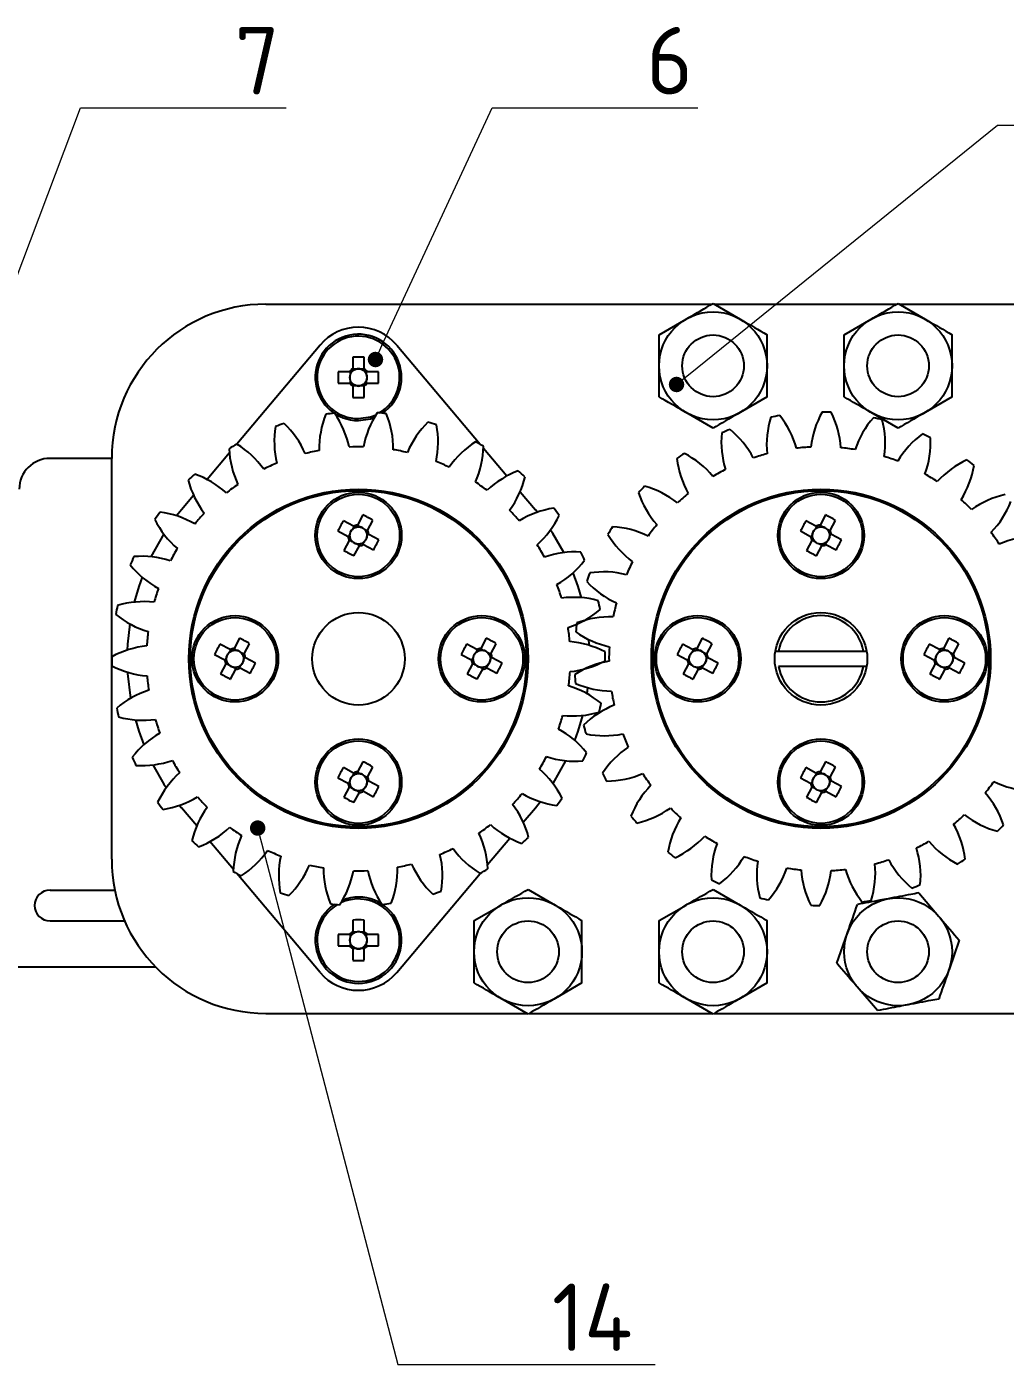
# Model space of a CAD drawing. Header units: millimetres. Extents: x 16604 to 36223, y 4309 to 8014.
# Drawn here: x 19355.9 to 19419.3, y 5259.5 to 5346.8 of the extents above; entities that cross this region are included whole.
import ezdxf
from ezdxf import colors
from ezdxf.entities.mleader import LeaderData, LeaderLine
from ezdxf.math import Vec2, Vec3

# ---------------------------------------------------------------- set-up
doc = ezdxf.new("R2010")
doc.units = ezdxf.units.MM
doc.layers.get('0').update_dxf_attribs({"lineweight": 35})
doc.layers.add('Nét mảnh', color=130, linetype='Continuous', lineweight=13)
doc.layers.add('Nét đậm', color=7, linetype='Continuous', lineweight=35)
doc.styles.get("Standard").update_dxf_attribs({"font": '', "height": 4.375})
doc.styles.get('Standard').set_extended_font_data('TCVN 7284')

# ---------------------------------------------------------------- blocks, each defined once
blk = doc.blocks.new('_Dot')
at = {"color": 0, "linetype": 'ByBlock', "lineweight": -2}
blk.add_line((-0.5, 0), (-1, 0), dxfattribs=at)
at = {"color": 0, "linetype": 'ByBlock', "const_width": 0.5}
blk.add_lwpolyline([(-0.25, 0, 1), (0.25, 0, 1)], format="xyb", close=True, dxfattribs=at)
blk = doc.blocks.new('*U101')
at = {"color": 7, "linetype": 'Continuous', "lineweight": 25}
for p, q in [((-0.324, 0.592), (-0.978, 0.942)), ((0.289, 1.327), (-0.06, 0.672)), ((0.592, 0.324), (0.942, 0.978)), ((-1.327, 0.289), (-0.672, -0.06)), ((-0.548, 0.093), (-0.64, -0.078)), ((-0.291, 0.575), (-0.383, 0.404)), ((0.093, 0.548), (-0.078, 0.64)), ((0.575, 0.291), (0.404, 0.383)), ((0.548, -0.093), (0.64, 0.078)), ((1.327, -0.289), (0.672, 0.06)), ((-0.592, -0.324), (-0.942, -0.978)), ((-0.575, -0.291), (-0.404, -0.383)), ((-0.289, -1.327), (0.06, -0.672)), ((-0.093, -0.548), (0.078, -0.64)), ((0.291, -0.575), (0.383, -0.404)), ((0.324, -0.592), (0.978, -0.942))]:
    blk.add_line(p, q, dxfattribs=at)
for radius in [2.8, 2.674, 0.556]:
    blk.add_circle((0, 0), radius, dxfattribs=at)
for centre, radius, start, end in [((8.523, -4.551), 10.975, 149.96797, 153.83204), ((-4.551, -8.523), 10.975, 59.96797, 63.83204), ((0, 0), 0.675, 95.13063, 118.66938), ((0, 0), 0.675, 5.13063, 28.66938), ((0, 0), 0.675, 185.13063, 208.66938), ((0, 0), 0.675, 275.13063, 298.66938), ((-8.523, 4.551), 10.975, 329.96797, 333.83204), ((4.551, 8.523), 10.975, 239.96797, 243.83204)]:
    blk.add_arc(centre, radius, start, end, dxfattribs=at)
for centre, major_axis, start_param, end_param in [((-0.061, 0.032), (0.434, -0.232), 2.77218, 3.511006), ((0.032, 0.061), (-0.232, -0.434), 2.77218, 3.511006), ((-0.032, -0.061), (-0.232, -0.434), 5.913772, 6.652598), ((0.061, -0.032), (0.434, -0.232), 5.913772, 6.652598)]:
    blk.add_ellipse(centre, major_axis=major_axis, ratio=0.990116, start_param=start_param, end_param=end_param, dxfattribs=at)
for points, knots in [([(-0.192, 0.522), (-0.199, 0.526), (-0.24, 0.548), (-0.284, 0.571), (-0.319, 0.59), (-0.324, 0.592)], [0, 0, 0, 0, 0.1606178, 0.8832571, 1, 1, 1, 1]), ([(-0.06, 0.672), (-0.063, 0.668), (-0.082, 0.632), (-0.105, 0.589), (-0.127, 0.548), (-0.131, 0.54)], [0, 0, 0, 0, 0.116743, 0.839382, 1, 1, 1, 1]), ([(0.522, 0.192), (0.526, 0.199), (0.548, 0.24), (0.571, 0.284), (0.59, 0.319), (0.592, 0.324)], [0, 0, 0, 0, 0.160618, 0.883257, 1, 1, 1, 1]), ([(0.672, 0.06), (0.668, 0.063), (0.632, 0.082), (0.589, 0.105), (0.548, 0.127), (0.54, 0.131)], [0, 0, 0, 0, 0.116743, 0.839382, 1, 1, 1, 1]), ([(-0.672, -0.06), (-0.668, -0.063), (-0.632, -0.082), (-0.589, -0.105), (-0.548, -0.127), (-0.54, -0.131)], [0, 0, 0, 0, 0.116743, 0.839382, 1, 1, 1, 1]), ([(-0.522, -0.192), (-0.526, -0.199), (-0.548, -0.24), (-0.571, -0.284), (-0.59, -0.319), (-0.592, -0.324)], [0, 0, 0, 0, 0.160618, 0.883257, 1, 1, 1, 1]), ([(0.06, -0.672), (0.063, -0.668), (0.082, -0.632), (0.105, -0.589), (0.127, -0.548), (0.131, -0.54)], [0, 0, 0, 0, 0.1167429, 0.8393822, 1, 1, 1, 1]), ([(0.192, -0.522), (0.199, -0.526), (0.24, -0.548), (0.284, -0.571), (0.319, -0.59), (0.324, -0.592)], [0, 0, 0, 0, 0.160618, 0.883257, 1, 1, 1, 1])]:
    blk.add_open_spline(points, degree=3, knots=knots, dxfattribs=at)
blk = doc.blocks.new('*U102')
at = {"layer": 'Nét đậm', "color": 0, "linetype": 'ByBlock', "lineweight": -2, "transparency": 16777216}
for p, rotation in [((19407.409, 5313.798), 270.0000000000001), ((19415.409, 5305.798), 180), ((19407.409, 5297.798), 90.00000000000001)]:
    blk.add_blockref('*U101', p, dxfattribs=dict(at, rotation=rotation))
blk.add_blockref('*U101', (19399.409, 5305.798), dxfattribs=at)
blk = doc.blocks.new('*U103')
at = {"color": 7, "linetype": 'Continuous', "lineweight": 25}
for p, q in [((-0.324, 0.592), (-0.978, 0.942)), ((0.289, 1.327), (-0.06, 0.672)), ((0.592, 0.324), (0.942, 0.978)), ((-1.327, 0.289), (-0.672, -0.06)), ((-0.548, 0.093), (-0.64, -0.078)), ((-0.291, 0.575), (-0.383, 0.404)), ((0.093, 0.548), (-0.078, 0.64)), ((0.575, 0.291), (0.404, 0.383)), ((0.548, -0.093), (0.64, 0.078)), ((1.327, -0.289), (0.672, 0.06)), ((-0.592, -0.324), (-0.942, -0.978)), ((-0.575, -0.291), (-0.404, -0.383)), ((-0.289, -1.327), (0.06, -0.672)), ((-0.093, -0.548), (0.078, -0.64)), ((0.291, -0.575), (0.383, -0.404)), ((0.324, -0.592), (0.978, -0.942))]:
    blk.add_line(p, q, dxfattribs=at)
for radius in [2.8, 2.674, 0.556]:
    blk.add_circle((0, 0), radius, dxfattribs=at)
for centre, radius, start, end in [((8.523, -4.551), 10.975, 149.96797, 153.83204), ((-4.551, -8.523), 10.975, 59.96797, 63.83204), ((0, 0), 0.675, 95.13063, 118.66938), ((0, 0), 0.675, 5.13063, 28.66938), ((0, 0), 0.675, 185.13063, 208.66938), ((0, 0), 0.675, 275.13063, 298.66938), ((-8.523, 4.551), 10.975, 329.96797, 333.83204), ((4.551, 8.523), 10.975, 239.96797, 243.83204)]:
    blk.add_arc(centre, radius, start, end, dxfattribs=at)
for centre, major_axis, start_param, end_param in [((-0.061, 0.032), (0.434, -0.232), 2.77218, 3.511006), ((0.032, 0.061), (-0.232, -0.434), 2.77218, 3.511006), ((-0.032, -0.061), (-0.232, -0.434), 5.913772, 6.652598), ((0.061, -0.032), (0.434, -0.232), 5.913772, 6.652598)]:
    blk.add_ellipse(centre, major_axis=major_axis, ratio=0.990116, start_param=start_param, end_param=end_param, dxfattribs=at)
for points, knots in [([(-0.192, 0.522), (-0.199, 0.526), (-0.24, 0.548), (-0.284, 0.571), (-0.319, 0.59), (-0.324, 0.592)], [0, 0, 0, 0, 0.1606178, 0.8832571, 1, 1, 1, 1]), ([(-0.06, 0.672), (-0.063, 0.668), (-0.082, 0.632), (-0.105, 0.589), (-0.127, 0.548), (-0.131, 0.54)], [0, 0, 0, 0, 0.116743, 0.839382, 1, 1, 1, 1]), ([(0.522, 0.192), (0.526, 0.199), (0.548, 0.24), (0.571, 0.284), (0.59, 0.319), (0.592, 0.324)], [0, 0, 0, 0, 0.160618, 0.883257, 1, 1, 1, 1]), ([(0.672, 0.06), (0.668, 0.063), (0.632, 0.082), (0.589, 0.105), (0.548, 0.127), (0.54, 0.131)], [0, 0, 0, 0, 0.116743, 0.839382, 1, 1, 1, 1]), ([(-0.672, -0.06), (-0.668, -0.063), (-0.632, -0.082), (-0.589, -0.105), (-0.548, -0.127), (-0.54, -0.131)], [0, 0, 0, 0, 0.116743, 0.839382, 1, 1, 1, 1]), ([(-0.522, -0.192), (-0.526, -0.199), (-0.548, -0.24), (-0.571, -0.284), (-0.59, -0.319), (-0.592, -0.324)], [0, 0, 0, 0, 0.160618, 0.883257, 1, 1, 1, 1]), ([(0.06, -0.672), (0.063, -0.668), (0.082, -0.632), (0.105, -0.589), (0.127, -0.548), (0.131, -0.54)], [0, 0, 0, 0, 0.1167429, 0.8393822, 1, 1, 1, 1]), ([(0.192, -0.522), (0.199, -0.526), (0.24, -0.548), (0.284, -0.571), (0.319, -0.59), (0.324, -0.592)], [0, 0, 0, 0, 0.160618, 0.883257, 1, 1, 1, 1])]:
    blk.add_open_spline(points, degree=3, knots=knots, dxfattribs=at)
blk = doc.blocks.new('*U104')
at = {"layer": 'Nét đậm', "color": 0, "linetype": 'ByBlock', "lineweight": -2, "transparency": 16777216}
for p, rotation in [((19407.409, 5313.798), 270.0000000000001), ((19415.409, 5305.798), 180), ((19407.409, 5297.798), 90.00000000000001)]:
    blk.add_blockref('*U103', p, dxfattribs=dict(at, rotation=rotation))
blk.add_blockref('*U103', (19399.409, 5305.798), dxfattribs=at)

msp = doc.modelspace()

# ---------------------------------------------------------------- linework, layer by layer
at = {"color": 7, "linetype": 'Continuous', "lineweight": 25}
for p, q in [((19371.409, 5328.798), (19400.337, 5328.798)), ((19400.409, 5328.84), (19402.159, 5327.829)), ((19400.481, 5328.798), (19412.337, 5328.798)), ((19412.409, 5328.84), (19414.159, 5327.829)), ((19412.481, 5328.798), (19424.337, 5328.798)), ((19396.909, 5326.819), (19398.659, 5327.829)), ((19408.909, 5326.819), (19410.659, 5327.829)), ((19374.922, 5326.141), (19369.516, 5319.716)), ((19379.896, 5326.141), (19385.302, 5319.716)), ((19377.039, 5325.355), (19377.039, 5324.613)), ((19377.779, 5324.613), (19377.779, 5325.355)), ((19376.844, 5324.418), (19376.103, 5324.418)), ((19376.881, 5324.418), (19376.881, 5324.224)), ((19377.233, 5324.576), (19377.039, 5324.576)), ((19377.779, 5324.576), (19377.585, 5324.576)), ((19377.936, 5324.224), (19377.936, 5324.418)), ((19378.715, 5324.418), (19377.974, 5324.418)), ((19376.103, 5323.678), (19376.844, 5323.678)), ((19376.881, 5323.872), (19376.881, 5323.678)), ((19377.039, 5323.521), (19377.233, 5323.521)), ((19377.039, 5323.483), (19377.039, 5322.742)), ((19377.585, 5323.521), (19377.779, 5323.521)), ((19377.779, 5322.742), (19377.779, 5323.483)), ((19377.936, 5323.678), (19377.936, 5323.872)), ((19377.974, 5323.678), (19378.715, 5323.678)), ((19403.909, 5322.777), (19402.159, 5321.767)), ((19415.909, 5322.777), (19414.159, 5321.767)), ((19400.409, 5320.757), (19398.659, 5321.767)), ((19412.409, 5320.757), (19410.659, 5321.767)), ((19369.038, 5319.147), (19367.594, 5317.431)), ((19385.518, 5319.459), (19387.037, 5317.653)), ((19361.409, 5318.798), (19357.409, 5318.798)), ((19361.409, 5292.798), (19361.409, 5318.798)), ((19387.894, 5316.635), (19388.886, 5315.456)), ((19366.72, 5316.393), (19365.932, 5315.456)), ((19365.932, 5315.456), (19365.616, 5315.068)), ((19389.013, 5315.303), (19388.886, 5315.456)), ((19364.783, 5313.897), (19363.946, 5312.413)), ((19404.654, 5306.298), (19410.164, 5306.298)), ((19410.164, 5305.298), (19404.654, 5305.298)), ((19392.237, 5303.535), (19392.291, 5303.92)), ((19390.035, 5297.7), (19390.871, 5299.183)), ((19388.886, 5296.141), (19389.202, 5296.528)), ((19365.805, 5296.293), (19365.932, 5296.141)), ((19366.924, 5294.961), (19365.932, 5296.141)), ((19388.097, 5295.203), (19388.886, 5296.141)), ((19369.3, 5292.138), (19367.781, 5293.943)), ((19385.78, 5292.449), (19387.224, 5294.165)), ((19374.922, 5285.456), (19369.516, 5291.88)), ((19379.896, 5285.456), (19385.302, 5291.88)), ((19357.409, 5290.798), (19361.611, 5290.798)), ((19388.409, 5290.84), (19390.159, 5289.829)), ((19400.409, 5290.84), (19402.159, 5289.829)), ((19413.744, 5290.613), (19415.062, 5289.081)), ((19384.909, 5288.819), (19386.659, 5289.829)), ((19396.909, 5288.819), (19398.659, 5289.829)), ((19357.409, 5288.798), (19362.244, 5288.798)), ((19377.039, 5288.855), (19377.039, 5288.113)), ((19377.779, 5288.113), (19377.779, 5288.855)), ((19376.844, 5287.918), (19376.103, 5287.918)), ((19376.881, 5287.918), (19376.881, 5287.724)), ((19377.233, 5288.076), (19377.039, 5288.076)), ((19377.779, 5288.076), (19377.585, 5288.076)), ((19377.936, 5287.724), (19377.936, 5287.918)), ((19378.715, 5287.918), (19377.974, 5287.918)), ((19408.438, 5286.048), (19409.106, 5287.955)), ((19376.103, 5287.178), (19376.844, 5287.178)), ((19376.881, 5287.372), (19376.881, 5287.178)), ((19377.039, 5287.021), (19377.233, 5287.021)), ((19377.039, 5286.983), (19377.039, 5286.242)), ((19377.585, 5287.021), (19377.779, 5287.021)), ((19377.779, 5286.242), (19377.779, 5286.983)), ((19377.936, 5287.178), (19377.936, 5287.372)), ((19377.974, 5287.178), (19378.715, 5287.178)), ((19416.38, 5287.549), (19415.712, 5285.642)), ((19364.268, 5285.798), (19281.409, 5285.798)), ((19391.909, 5284.777), (19390.159, 5283.767)), ((19403.909, 5284.777), (19402.159, 5283.767)), ((19411.073, 5282.984), (19409.756, 5284.516)), ((19388.409, 5282.757), (19386.659, 5283.767)), ((19400.409, 5282.757), (19398.659, 5283.767)), ((19371.409, 5282.798), (19388.337, 5282.798)), ((19388.481, 5282.798), (19400.337, 5282.798)), ((19400.481, 5282.798), (19424.813, 5282.798))]:
    msp.add_line(p, q, dxfattribs=at)
at = {"color": 8, "linetype": 'Continuous', "lineweight": 25, "flags": 128}
msp.add_lwpolyline([(19377.409, 5321.374), (19378.197, 5321.493), (19378.551, 5321.63)], dxfattribs=at)
at = {"color": 7, "linetype": 'Continuous', "lineweight": 25, "flags": 128}
for points in [[(19377.409, 5321.248), (19378.198, 5321.362), (19378.44, 5321.445)], [(19390.736, 5312.683), (19390.019, 5313.922), (19389.869, 5314.149)], [(19391.876, 5309.762), (19391.657, 5310.488), (19391.333, 5311.376)], [(19363.375, 5311.095), (19363.161, 5310.488), (19362.865, 5309.47)], [(19362.581, 5308.061), (19362.439, 5306.751), (19362.42, 5306.366)], [(19392.384, 5306.668), (19392.379, 5306.751), (19392.357, 5307.041)], [(19362.434, 5304.929), (19362.439, 5304.845), (19362.629, 5303.237)], [(19362.942, 5301.834), (19363.161, 5301.109), (19363.485, 5300.22)], [(19391.443, 5300.502), (19391.657, 5301.109), (19391.953, 5302.126)], [(19364.082, 5298.913), (19364.799, 5297.674), (19364.949, 5297.447)]]:
    msp.add_lwpolyline(points, dxfattribs=at)
at = {"color": 7, "linetype": 'Continuous', "lineweight": 25}
for centre, radius in [((19400.409, 5324.798), 3.5), ((19412.409, 5324.798), 3.5), ((19400.409, 5324.798), 2), ((19412.409, 5324.798), 2), ((19377.409, 5324.048), 0.556), ((19377.409, 5305.798), 11), ((19377.409, 5305.798), 10.9), ((19407.409, 5305.798), 11), ((19407.409, 5305.798), 10.9), ((19377.409, 5305.798), 3), ((19407.409, 5305.798), 3), ((19388.409, 5286.798), 3.5), ((19400.409, 5286.798), 3.5), ((19412.409, 5286.798), 3.5), ((19388.409, 5286.798), 2), ((19400.409, 5286.798), 2), ((19412.409, 5286.798), 2), ((19377.409, 5287.548), 0.556)]:
    msp.add_circle(centre, radius, dxfattribs=at)
for centre, radius, start, end in [((19371.409, 5318.798), 10, 90, 180), ((19377.409, 5324.048), 3.25, 40.07843, 139.92157), ((19377.409, 5324.048), 2.8, 303.82429, 270), ((19377.409, 5314.386), 10.975, 88.06796, 91.93204), ((19387.071, 5324.048), 10.975, 178.06796, 181.93204), ((19377.409, 5324.048), 0.675, 123.23063, 146.76937), ((19377.409, 5324.048), 0.675, 33.23063, 56.76937), ((19367.747, 5324.048), 10.975, 358.06796, 1.93204), ((19377.409, 5324.048), 0.675, 213.23063, 236.76937), ((19377.409, 5324.048), 0.675, 303.23063, 326.76937), ((19377.409, 5333.71), 10.975, 268.06796, 271.93204), ((19383.635, 5318.444), 6, 146.54412, 169.44108), ((19377.409, 5305.798), 16, 83.52877, 85.62486), ((19412.714, 5318.857), 6, 150.65069, 173.54766), ((19407.409, 5305.798), 16, 87.63534, 89.73144), ((19402.71, 5319.087), 6, 3.81912, 26.71608), ((19377.954, 5319.883), 6, 170.54412, 193.44108), ((19377.409, 5305.798), 16, 107.52877, 109.62486), ((19368.468, 5316.695), 6, 23.71255, 46.60951), ((19380.87, 5319.462), 6, 158.54412, 181.44108), ((19377.409, 5305.798), 16, 95.52877, 97.62486), ((19370.929, 5318.316), 6, 11.71255, 34.60951), ((19373.673, 5319.39), 6, 359.71255, 22.60951), ((19386.129, 5316.873), 6, 134.54412, 157.44108), ((19377.409, 5305.798), 16, 71.52877, 73.62486), ((19376.581, 5319.869), 6, 347.71255, 10.60951), ((19409.883, 5319.675), 6, 162.65069, 185.54766), ((19407.409, 5305.798), 16, 99.63534, 101.73144), ((19400.049, 5317.82), 6, 15.81912, 38.71608), ((19415.313, 5317.469), 6, 138.65069, 161.54766), ((19407.409, 5305.798), 16, 75.63534, 77.73144), ((19405.575, 5319.774), 6, 351.81912, 14.71608), ((19406.944, 5319.886), 6, 174.65069, 197.54766), ((19407.409, 5305.798), 16, 111.63534, 113.73144), ((19397.711, 5316.027), 6, 27.81912, 50.71608), ((19417.567, 5315.57), 6, 126.65069, 149.54766), ((19407.409, 5305.798), 16, 63.63534, 65.73144), ((19408.521, 5319.85), 6, 339.81912, 2.71608), ((19377.409, 5305.798), 16, 119.52877, 121.62486), ((19375.013, 5319.688), 6, 182.54412, 205.44108), ((19366.398, 5314.598), 6, 35.71255, 58.60951), ((19377.409, 5305.798), 13.749, 100.63283, 104.52081), ((19377.409, 5305.798), 13.749, 88.63283, 92.52081), ((19377.409, 5305.798), 13.749, 76.63283, 80.52081), ((19388.241, 5314.818), 6, 122.54412, 145.44108), ((19379.524, 5319.734), 6, 335.71255, 358.60951), ((19377.409, 5305.798), 16, 59.52877, 61.62486), ((19407.409, 5305.798), 16, 123.63534, 125.73144), ((19395.796, 5313.787), 6, 39.81912, 62.71608), ((19407.409, 5305.798), 13.749, 92.7394, 96.62738), ((19407.409, 5305.798), 13.749, 80.7394, 84.62738), ((19357.409, 5316.798), 2, 90, 180), ((19377.409, 5305.798), 13.749, 112.63283, 116.52081), ((19377.409, 5305.798), 13.749, 64.63283, 68.52081), ((19404.025, 5319.481), 6, 186.65069, 209.54766), ((19407.409, 5305.798), 13.749, 104.7394, 108.62738), ((19407.409, 5305.798), 13.749, 68.7394, 72.62738), ((19419.377, 5313.245), 6, 114.65069, 137.54766), ((19411.418, 5319.311), 6, 327.81912, 350.71608), ((19407.409, 5305.798), 16, 51.63534, 53.73144), ((19377.409, 5305.798), 16, 131.52877, 133.62486), ((19372.178, 5318.887), 6, 194.54412, 217.44108), ((19364.809, 5312.116), 6, 47.71255, 70.60951), ((19389.879, 5312.369), 6, 110.54412, 133.44108), ((19382.376, 5318.99), 6, 323.71255, 346.60951), ((19377.409, 5305.798), 16, 47.52877, 49.62486), ((19407.409, 5305.798), 13.749, 116.7394, 120.62738), ((19407.409, 5305.798), 13.749, 56.7394, 60.62738), ((19377.409, 5305.798), 13.749, 124.63283, 128.52081), ((19377.409, 5305.798), 13.749, 52.63283, 56.52081), ((19407.409, 5305.798), 16, 135.63534, 137.73144), ((19401.254, 5318.479), 6, 198.65069, 221.54766), ((19394.389, 5311.198), 6, 51.81912, 74.71608), ((19407.409, 5305.798), 13.749, 128.7394, 132.62738), ((19407.409, 5305.798), 13.749, 44.7394, 48.62738), ((19420.663, 5310.594), 6, 102.65069, 125.54766), ((19414.14, 5318.182), 6, 315.81912, 338.71608), ((19377.409, 5305.798), 16, 143.52877, 145.62486), ((19369.571, 5317.513), 6, 206.54412, 229.44108), ((19363.771, 5309.359), 6, 59.71255, 82.60951), ((19377.409, 5305.798), 13.749, 136.63283, 140.52081), ((19377.409, 5305.798), 13.749, 40.63283, 44.52081), ((19390.973, 5309.633), 6, 98.54412, 121.44108), ((19385.01, 5317.669), 6, 311.71255, 334.60951), ((19377.409, 5305.798), 16, 35.52877, 37.62486), ((19407.409, 5305.798), 16, 147.63534, 149.73144), ((19393.551, 5308.373), 6, 63.81912, 86.71608), ((19407.409, 5305.798), 13.749, 140.7394, 144.62738), ((19407.409, 5305.798), 13.749, 32.7394, 36.62738), ((19377.409, 5305.798), 13.749, 28.63283, 32.52081), ((19398.752, 5316.922), 6, 210.65069, 233.54766), ((19421.371, 5307.734), 6, 90.65069, 113.54766), ((19377.409, 5305.798), 16, 155.52877, 157.62486), ((19363.328, 5306.445), 6, 71.71255, 94.60951), ((19377.409, 5305.798), 13.749, 148.63283, 152.52081), ((19391.474, 5306.729), 6, 86.54412, 109.44108), ((19387.312, 5315.829), 6, 299.71255, 322.60951), ((19377.409, 5305.798), 16, 23.52877, 25.62486), ((19367.306, 5315.628), 6, 218.54412, 241.44108), ((19407.409, 5305.798), 16, 159.63534, 161.73144), ((19393.318, 5305.435), 6, 75.81912, 98.71608), ((19407.409, 5305.798), 13.749, 152.7394, 156.62738), ((19377.409, 5305.798), 13.749, 16.63283, 20.52081), ((19396.628, 5314.879), 6, 222.65069, 245.54766), ((19377.409, 5305.798), 13.749, 160.63283, 164.52081), ((19391.36, 5303.784), 6, 74.54412, 97.44108), ((19377.409, 5305.798), 16, 11.52877, 13.62486), ((19377.409, 5305.798), 16, 167.52877, 169.62486), ((19365.483, 5313.312), 6, 230.54412, 253.44108), ((19363.502, 5303.504), 6, 83.71255, 106.60951), ((19389.181, 5313.551), 6, 287.71255, 310.60951), ((19407.409, 5305.798), 13.749, 164.7394, 168.62738), ((19377.409, 5305.798), 13.749, 4.63283, 8.52081), ((19407.409, 5305.798), 16, 171.63534, 173.73144), ((19393.702, 5302.514), 6, 87.81912, 110.71608), ((19407.409, 5305.798), 2.8, 10.28656, 169.71344), ((19377.409, 5305.798), 13.749, 172.63283, 176.52081), ((19390.636, 5300.928), 6, 62.54412, 85.44108), ((19394.976, 5312.439), 6, 234.65069, 257.54766), ((19364.283, 5300.662), 6, 95.71255, 118.60951), ((19377.409, 5305.798), 16, 359.52877, 1.62486), ((19407.409, 5305.798), 13.749, 176.7394, 180.62738), ((19377.409, 5305.798), 16, 179.52877, 181.62486), ((19364.182, 5310.669), 6, 242.54412, 265.44108), ((19390.535, 5310.934), 6, 275.71255, 298.60951), ((19394.684, 5299.736), 6, 99.81912, 122.71608), ((19407.409, 5305.798), 2.8, 190.28656, 349.71344), ((19377.409, 5305.798), 13.749, 184.63283, 188.52081), ((19377.409, 5305.798), 13.749, 352.63283, 356.52081), ((19407.409, 5305.798), 16, 183.63534, 185.73144), ((19365.637, 5298.045), 6, 107.71255, 130.60951), ((19389.334, 5298.284), 6, 50.54412, 73.44108), ((19393.867, 5309.709), 6, 246.65069, 269.54766), ((19407.409, 5305.798), 13.749, 188.7394, 192.62738), ((19377.409, 5305.798), 16, 191.52877, 193.62486), ((19396.223, 5297.222), 6, 111.81912, 134.71608), ((19377.409, 5305.798), 16, 347.52877, 349.62486), ((19363.458, 5307.812), 6, 254.54412, 277.44108), ((19377.409, 5305.798), 13.749, 196.63283, 200.52081), ((19377.409, 5305.798), 13.749, 340.63283, 344.52081), ((19391.316, 5308.093), 6, 263.71255, 286.60951), ((19367.506, 5295.767), 6, 119.71255, 142.60951), ((19387.512, 5295.969), 6, 38.54412, 61.44108), ((19407.409, 5305.798), 16, 195.63534, 197.73144), ((19393.35, 5306.808), 6, 258.65069, 281.54766), ((19407.409, 5305.798), 13.749, 200.7394, 204.62738), ((19398.25, 5295.084), 6, 123.81912, 146.71608), ((19377.409, 5305.798), 16, 203.52877, 205.62486), ((19363.344, 5304.868), 6, 266.54412, 289.44108), ((19377.409, 5305.798), 13.749, 208.63283, 212.52081), ((19377.409, 5305.798), 13.749, 328.63283, 332.52081), ((19391.489, 5305.151), 6, 251.71255, 274.60951), ((19377.409, 5305.798), 16, 335.52877, 337.62486), ((19369.808, 5293.928), 6, 131.71255, 154.60951), ((19385.247, 5294.083), 6, 26.54412, 49.44108), ((19407.409, 5305.798), 16, 207.63534, 209.73144), ((19393.447, 5303.863), 6, 270.65069, 293.54766), ((19407.409, 5305.798), 13.749, 212.7394, 216.62738), ((19400.678, 5293.414), 6, 135.81912, 158.71608), ((19407.409, 5305.798), 13.749, 320.7394, 324.62738), ((19421.267, 5303.223), 6, 243.81912, 266.71608), ((19377.409, 5305.798), 16, 215.52877, 217.62486), ((19363.845, 5301.964), 6, 278.54412, 301.44108), ((19377.409, 5305.798), 13.749, 220.63283, 224.52081), ((19377.409, 5305.798), 13.749, 316.63283, 320.52081), ((19391.047, 5302.238), 6, 239.71255, 262.60951), ((19377.409, 5305.798), 16, 323.52877, 325.62486), ((19413.564, 5293.118), 6, 18.65069, 41.54766), ((19372.442, 5292.607), 6, 143.71255, 166.60951), ((19382.64, 5292.709), 6, 14.54412, 37.44108), ((19407.409, 5305.798), 16, 219.63534, 221.73144), ((19394.155, 5301.002), 6, 282.65069, 305.54766), ((19407.409, 5305.798), 13.749, 224.7394, 228.62738), ((19407.409, 5305.798), 13.749, 308.7394, 312.62738), ((19420.429, 5300.398), 6, 231.81912, 254.71608), ((19364.939, 5299.227), 6, 290.54412, 313.44108), ((19377.409, 5305.798), 13.749, 232.63283, 236.52081), ((19377.409, 5305.798), 13.749, 304.63283, 308.52081), ((19390.009, 5299.48), 6, 227.71255, 250.60951), ((19403.4, 5292.285), 6, 147.81912, 170.71608), ((19410.793, 5292.115), 6, 6.65069, 29.54766), ((19407.409, 5305.798), 16, 315.63534, 317.73144), ((19377.409, 5305.798), 16, 227.52877, 229.62486), ((19375.294, 5291.862), 6, 155.71255, 178.60951), ((19379.805, 5291.908), 6, 2.54412, 25.44108), ((19377.409, 5305.798), 16, 311.52877, 313.62486), ((19395.441, 5298.351), 6, 294.65069, 317.54766), ((19407.409, 5305.798), 13.749, 236.7394, 240.62738), ((19406.297, 5291.747), 6, 159.81912, 182.71608), ((19407.409, 5305.798), 13.749, 296.7394, 300.62738), ((19419.022, 5297.809), 6, 219.81912, 242.71608), ((19366.577, 5296.778), 6, 302.54412, 325.44108), ((19377.409, 5305.798), 13.749, 244.63283, 248.52081), ((19378.237, 5291.727), 6, 167.71255, 190.60951), ((19377.409, 5305.798), 13.749, 292.63283, 296.52081), ((19376.864, 5291.713), 6, 350.54412, 13.44108), ((19388.42, 5296.998), 6, 215.71255, 238.60951), ((19407.409, 5305.798), 16, 231.63534, 233.73144), ((19397.251, 5296.026), 6, 306.65069, 329.54766), ((19407.409, 5305.798), 13.749, 248.7394, 252.62738), ((19407.874, 5291.71), 6, 354.65069, 17.54766), ((19371.409, 5292.798), 10, 180, 270), ((19368.689, 5294.723), 6, 314.54412, 337.44108), ((19377.409, 5305.798), 13.749, 256.63283, 260.52081), ((19381.145, 5292.207), 6, 179.71255, 202.60951), ((19373.948, 5292.134), 6, 338.54412, 1.44108), ((19377.409, 5305.798), 13.749, 280.63283, 284.52081), ((19386.35, 5294.901), 6, 203.71255, 226.60951), ((19377.409, 5305.798), 16, 299.52877, 301.62486), ((19409.243, 5291.823), 6, 171.81912, 194.71608), ((19399.505, 5294.127), 6, 318.65069, 341.54766), ((19407.409, 5305.798), 13.749, 260.7394, 264.62738), ((19412.108, 5292.509), 6, 183.81912, 206.71608), ((19407.409, 5305.798), 13.749, 272.7394, 276.62738), ((19414.769, 5293.777), 6, 195.81912, 218.71608), ((19404.935, 5291.922), 6, 342.65069, 5.54766), ((19407.409, 5305.798), 13.749, 284.7394, 288.62738), ((19417.107, 5295.569), 6, 207.81912, 230.71608), ((19407.409, 5305.798), 16, 303.63534, 305.73144), ((19377.409, 5305.798), 16, 239.52877, 241.62486), ((19371.183, 5293.153), 6, 326.54412, 349.44108), ((19377.409, 5305.798), 13.749, 268.63283, 272.52081), ((19383.889, 5293.28), 6, 191.71255, 214.60951), ((19407.409, 5305.798), 16, 243.63534, 245.73144), ((19402.104, 5292.739), 6, 330.65069, 353.54766), ((19357.409, 5289.798), 1, 90, 270), ((19377.409, 5305.798), 16, 251.52877, 253.62486), ((19377.409, 5287.548), 2.8, 123.82429, 111.6038), ((19377.409, 5305.798), 16, 287.52877, 289.62486), ((19407.409, 5305.798), 16, 291.63534, 293.73144), ((19377.409, 5305.798), 16, 263.52877, 265.62486), ((19377.409, 5305.798), 16, 275.52877, 277.62486), ((19407.409, 5305.798), 16, 255.63534, 257.73144), ((19407.409, 5305.798), 16, 267.63534, 269.73144), ((19407.409, 5305.798), 16, 279.63534, 281.73144), ((19377.409, 5277.886), 10.975, 88.06796, 91.93204), ((19387.071, 5287.548), 10.975, 178.06796, 181.93204), ((19377.409, 5287.548), 0.675, 123.23063, 146.76937), ((19377.409, 5287.548), 0.675, 33.23063, 56.76937), ((19367.747, 5287.548), 10.975, 358.06796, 1.93204), ((19377.409, 5287.548), 0.675, 213.23063, 236.76937), ((19377.409, 5287.548), 0.675, 303.23063, 326.76937), ((19377.409, 5297.21), 10.975, 268.06796, 271.93204), ((19377.409, 5287.548), 3.25, 220.07843, 319.92157)]:
    msp.add_arc(centre, radius, start, end, dxfattribs=at)
at = {"color": 8, "linetype": 'Continuous', "lineweight": 25}
for centre, start, end in [((19377.409, 5324.048), 300.37721, 270), ((19377.409, 5287.548), 120.37721, 115.28625)]:
    msp.add_arc(centre, 2.674, start, end, dxfattribs=at)
at = {"color": 7, "linetype": 'Continuous', "lineweight": 25}
for centre, major_axis, start_param, end_param in [((19377.409, 5324.117), (0, 0.492), 5.913772, 6.652598), ((19377.34, 5324.048), (0.492, 0), 2.77218, 3.511006), ((19377.409, 5323.979), (0, 0.492), 2.77218, 3.511006), ((19377.478, 5324.048), (0.492, 0), 5.913772, 6.652598), ((19377.34, 5287.548), (0.492, 0), 2.77218, 3.511006), ((19377.409, 5287.617), (0, 0.492), 5.913772, 6.652598), ((19377.478, 5287.548), (0.492, 0), 5.913772, 6.652598), ((19377.409, 5287.479), (0, 0.492), 2.77218, 3.511006)]:
    msp.add_ellipse(centre, major_axis=major_axis, ratio=0.990116, start_param=start_param, end_param=end_param, dxfattribs=at)
for points, knots in [([(19398.659, 5327.829), (19398.7, 5327.853), (19399.291, 5328.194), (19399.87, 5328.529), (19400.409, 5328.84)], [0, 0, 0, 0, 0.070174, 1, 1, 1, 1]), ([(19410.659, 5327.829), (19410.7, 5327.853), (19411.291, 5328.194), (19411.87, 5328.529), (19412.409, 5328.84)], [0, 0, 0, 0, 0.070174, 1, 1, 1, 1]), ([(19402.159, 5327.829), (19402.2, 5327.805), (19402.791, 5327.464), (19403.37, 5327.13), (19403.909, 5326.819)], [0, 0, 0, 0, 0.070174, 1, 1, 1, 1]), ([(19414.159, 5327.829), (19414.2, 5327.805), (19414.791, 5327.464), (19415.37, 5327.13), (19415.909, 5326.819)], [0, 0, 0, 0, 0.070174, 1, 1, 1, 1]), ([(19396.909, 5324.798), (19396.909, 5324.982), (19396.909, 5325.666), (19396.909, 5326.332), (19396.909, 5326.819)], [0, 0, 0, 0, 0.268634, 1, 1, 1, 1]), ([(19403.909, 5324.798), (19403.909, 5324.982), (19403.909, 5325.666), (19403.909, 5326.332), (19403.909, 5326.819)], [0, 0, 0, 0, 0.268634, 1, 1, 1, 1]), ([(19408.909, 5324.798), (19408.909, 5324.982), (19408.909, 5325.666), (19408.909, 5326.332), (19408.909, 5326.819)], [0, 0, 0, 0, 0.268634, 1, 1, 1, 1]), ([(19415.909, 5324.798), (19415.909, 5324.982), (19415.909, 5325.666), (19415.909, 5326.332), (19415.909, 5326.819)], [0, 0, 0, 0, 0.268634, 1, 1, 1, 1]), ([(19376.994, 5324.418), (19376.985, 5324.418), (19376.939, 5324.418), (19376.89, 5324.418), (19376.85, 5324.418), (19376.844, 5324.418)], [0, 0, 0, 0, 0.160618, 0.883257, 1, 1, 1, 1]), ([(19377.039, 5324.613), (19377.039, 5324.607), (19377.039, 5324.567), (19377.039, 5324.518), (19377.039, 5324.472), (19377.039, 5324.463)], [0, 0, 0, 0, 0.116743, 0.839382, 1, 1, 1, 1]), ([(19377.779, 5324.463), (19377.779, 5324.472), (19377.779, 5324.518), (19377.779, 5324.567), (19377.779, 5324.607), (19377.779, 5324.613)], [0, 0, 0, 0, 0.160618, 0.883257, 1, 1, 1, 1]), ([(19377.974, 5324.418), (19377.968, 5324.418), (19377.928, 5324.418), (19377.879, 5324.418), (19377.832, 5324.418), (19377.824, 5324.418)], [0, 0, 0, 0, 0.1167429, 0.8393822, 1, 1, 1, 1]), ([(19396.909, 5322.777), (19396.909, 5322.947), (19396.909, 5323.606), (19396.909, 5324.29), (19396.909, 5324.798)], [0, 0, 0, 0, 0.257551, 1, 1, 1, 1]), ([(19403.909, 5322.777), (19403.909, 5322.947), (19403.909, 5323.606), (19403.909, 5324.29), (19403.909, 5324.798)], [0, 0, 0, 0, 0.257551, 1, 1, 1, 1]), ([(19408.909, 5322.777), (19408.909, 5322.947), (19408.909, 5323.606), (19408.909, 5324.29), (19408.909, 5324.798)], [0, 0, 0, 0, 0.257551, 1, 1, 1, 1]), ([(19415.909, 5322.777), (19415.909, 5322.947), (19415.909, 5323.606), (19415.909, 5324.29), (19415.909, 5324.798)], [0, 0, 0, 0, 0.257551, 1, 1, 1, 1]), ([(19376.844, 5323.678), (19376.85, 5323.678), (19376.89, 5323.678), (19376.939, 5323.678), (19376.985, 5323.678), (19376.994, 5323.678)], [0, 0, 0, 0, 0.116743, 0.839382, 1, 1, 1, 1]), ([(19377.039, 5323.633), (19377.039, 5323.625), (19377.039, 5323.578), (19377.039, 5323.529), (19377.039, 5323.489), (19377.039, 5323.483)], [0, 0, 0, 0, 0.1606178, 0.8832571, 1, 1, 1, 1]), ([(19377.779, 5323.483), (19377.779, 5323.489), (19377.779, 5323.529), (19377.779, 5323.578), (19377.779, 5323.625), (19377.779, 5323.633)], [0, 0, 0, 0, 0.116743, 0.839382, 1, 1, 1, 1]), ([(19377.824, 5323.678), (19377.832, 5323.678), (19377.879, 5323.678), (19377.928, 5323.678), (19377.968, 5323.678), (19377.974, 5323.678)], [0, 0, 0, 0, 0.160618, 0.883257, 1, 1, 1, 1]), ([(19398.659, 5321.767), (19398.617, 5321.791), (19398.027, 5322.132), (19397.447, 5322.467), (19396.909, 5322.777)], [0, 0, 0, 0, 0.070174, 1, 1, 1, 1]), ([(19410.659, 5321.767), (19410.617, 5321.791), (19410.027, 5322.132), (19409.447, 5322.467), (19408.909, 5322.777)], [0, 0, 0, 0, 0.070174, 1, 1, 1, 1]), ([(19402.159, 5321.767), (19402.117, 5321.743), (19401.527, 5321.402), (19400.947, 5321.068), (19400.409, 5320.757)], [0, 0, 0, 0, 0.070174, 1, 1, 1, 1]), ([(19414.159, 5321.767), (19414.117, 5321.743), (19413.527, 5321.402), (19412.947, 5321.068), (19412.409, 5320.757)], [0, 0, 0, 0, 0.070174, 1, 1, 1, 1]), ([(19404.451, 5306.298), (19404.454, 5306.298), (19404.458, 5306.298), (19404.484, 5306.298), (19404.516, 5306.298), (19404.559, 5306.298), (19404.61, 5306.298), (19404.639, 5306.298), (19404.654, 5306.298)], [0, 0, 0, 0, 0.244624, 0.370897, 0.499561, 0.723785, 0.855508, 1, 1, 1, 1]), ([(19410.164, 5306.298), (19410.179, 5306.298), (19410.208, 5306.298), (19410.258, 5306.298), (19410.302, 5306.298), (19410.334, 5306.298), (19410.36, 5306.298), (19410.364, 5306.298), (19410.367, 5306.298)], [0, 0, 0, 0, 0.1444652, 0.2761792, 0.5004385, 0.6290842, 0.7553509, 1, 1, 1, 1]), ([(19410.367, 5305.298), (19410.364, 5305.298), (19410.36, 5305.298), (19410.334, 5305.298), (19410.302, 5305.298), (19410.258, 5305.298), (19410.208, 5305.298), (19410.179, 5305.298), (19410.164, 5305.298)], [0, 0, 0, 0, 0.244624, 0.370897, 0.499561, 0.723785, 0.855508, 1, 1, 1, 1]), ([(19386.659, 5289.829), (19386.7, 5289.853), (19387.291, 5290.194), (19387.87, 5290.529), (19388.409, 5290.84)], [0, 0, 0, 0, 0.070174, 1, 1, 1, 1]), ([(19398.659, 5289.829), (19398.7, 5289.853), (19399.291, 5290.194), (19399.87, 5290.529), (19400.409, 5290.84)], [0, 0, 0, 0, 0.070174, 1, 1, 1, 1]), ([(19413.744, 5290.613), (19413.578, 5290.581), (19412.931, 5290.459), (19412.258, 5290.332), (19411.759, 5290.237)], [0, 0, 0, 0, 0.257551, 1, 1, 1, 1]), ([(19390.159, 5289.829), (19390.2, 5289.805), (19390.791, 5289.464), (19391.37, 5289.13), (19391.909, 5288.819)], [0, 0, 0, 0, 0.070174, 1, 1, 1, 1]), ([(19402.159, 5289.829), (19402.2, 5289.805), (19402.791, 5289.464), (19403.37, 5289.13), (19403.909, 5288.819)], [0, 0, 0, 0, 0.070174, 1, 1, 1, 1]), ([(19409.106, 5287.955), (19409.121, 5288), (19409.347, 5288.644), (19409.568, 5289.275), (19409.773, 5289.862)], [0, 0, 0, 0, 0.070174, 1, 1, 1, 1]), ([(19411.759, 5290.237), (19411.578, 5290.203), (19410.906, 5290.076), (19410.252, 5289.952), (19409.773, 5289.862)], [0, 0, 0, 0, 0.268634, 1, 1, 1, 1]), ([(19384.909, 5286.798), (19384.909, 5286.982), (19384.909, 5287.666), (19384.909, 5288.332), (19384.909, 5288.819)], [0, 0, 0, 0, 0.268634, 1, 1, 1, 1]), ([(19391.909, 5286.798), (19391.909, 5286.982), (19391.909, 5287.666), (19391.909, 5288.332), (19391.909, 5288.819)], [0, 0, 0, 0, 0.268634, 1, 1, 1, 1]), ([(19396.909, 5286.798), (19396.909, 5286.982), (19396.909, 5287.666), (19396.909, 5288.332), (19396.909, 5288.819)], [0, 0, 0, 0, 0.268634, 1, 1, 1, 1]), ([(19403.909, 5286.798), (19403.909, 5286.982), (19403.909, 5287.666), (19403.909, 5288.332), (19403.909, 5288.819)], [0, 0, 0, 0, 0.268634, 1, 1, 1, 1]), ([(19415.062, 5289.081), (19415.094, 5289.044), (19415.539, 5288.527), (19415.975, 5288.02), (19416.38, 5287.549)], [0, 0, 0, 0, 0.070174, 1, 1, 1, 1]), ([(19376.994, 5287.918), (19376.985, 5287.918), (19376.939, 5287.918), (19376.89, 5287.918), (19376.85, 5287.918), (19376.844, 5287.918)], [0, 0, 0, 0, 0.160618, 0.883257, 1, 1, 1, 1]), ([(19377.039, 5288.113), (19377.039, 5288.107), (19377.039, 5288.067), (19377.039, 5288.018), (19377.039, 5287.972), (19377.039, 5287.963)], [0, 0, 0, 0, 0.116743, 0.839382, 1, 1, 1, 1]), ([(19377.779, 5287.963), (19377.779, 5287.972), (19377.779, 5288.018), (19377.779, 5288.067), (19377.779, 5288.107), (19377.779, 5288.113)], [0, 0, 0, 0, 0.160618, 0.883257, 1, 1, 1, 1]), ([(19377.974, 5287.918), (19377.968, 5287.918), (19377.928, 5287.918), (19377.879, 5287.918), (19377.832, 5287.918), (19377.824, 5287.918)], [0, 0, 0, 0, 0.1167429, 0.8393822, 1, 1, 1, 1]), ([(19376.844, 5287.178), (19376.85, 5287.178), (19376.89, 5287.178), (19376.939, 5287.178), (19376.985, 5287.178), (19376.994, 5287.178)], [0, 0, 0, 0, 0.116743, 0.839382, 1, 1, 1, 1]), ([(19377.039, 5287.133), (19377.039, 5287.125), (19377.039, 5287.078), (19377.039, 5287.029), (19377.039, 5286.989), (19377.039, 5286.983)], [0, 0, 0, 0, 0.1606178, 0.8832571, 1, 1, 1, 1]), ([(19377.779, 5286.983), (19377.779, 5286.989), (19377.779, 5287.029), (19377.779, 5287.078), (19377.779, 5287.125), (19377.779, 5287.133)], [0, 0, 0, 0, 0.116743, 0.839382, 1, 1, 1, 1]), ([(19377.824, 5287.178), (19377.832, 5287.178), (19377.879, 5287.178), (19377.928, 5287.178), (19377.968, 5287.178), (19377.974, 5287.178)], [0, 0, 0, 0, 0.160618, 0.883257, 1, 1, 1, 1]), ([(19384.909, 5284.777), (19384.909, 5284.947), (19384.909, 5285.606), (19384.909, 5286.29), (19384.909, 5286.798)], [0, 0, 0, 0, 0.257551, 1, 1, 1, 1]), ([(19391.909, 5284.777), (19391.909, 5284.947), (19391.909, 5285.606), (19391.909, 5286.29), (19391.909, 5286.798)], [0, 0, 0, 0, 0.257551, 1, 1, 1, 1]), ([(19396.909, 5284.777), (19396.909, 5284.947), (19396.909, 5285.606), (19396.909, 5286.29), (19396.909, 5286.798)], [0, 0, 0, 0, 0.257551, 1, 1, 1, 1]), ([(19403.909, 5284.777), (19403.909, 5284.947), (19403.909, 5285.606), (19403.909, 5286.29), (19403.909, 5286.798)], [0, 0, 0, 0, 0.257551, 1, 1, 1, 1]), ([(19409.756, 5284.516), (19409.724, 5284.552), (19409.279, 5285.069), (19408.843, 5285.576), (19408.438, 5286.048)], [0, 0, 0, 0, 0.070174, 1, 1, 1, 1]), ([(19415.712, 5285.642), (19415.697, 5285.596), (19415.471, 5284.952), (19415.25, 5284.321), (19415.045, 5283.734)], [0, 0, 0, 0, 0.070174, 1, 1, 1, 1]), ([(19386.659, 5283.767), (19386.617, 5283.791), (19386.027, 5284.132), (19385.447, 5284.467), (19384.909, 5284.777)], [0, 0, 0, 0, 0.070174, 1, 1, 1, 1]), ([(19398.659, 5283.767), (19398.617, 5283.791), (19398.027, 5284.132), (19397.447, 5284.467), (19396.909, 5284.777)], [0, 0, 0, 0, 0.070174, 1, 1, 1, 1]), ([(19390.159, 5283.767), (19390.117, 5283.743), (19389.527, 5283.402), (19388.947, 5283.068), (19388.409, 5282.757)], [0, 0, 0, 0, 0.070174, 1, 1, 1, 1]), ([(19402.159, 5283.767), (19402.117, 5283.743), (19401.527, 5283.402), (19400.947, 5283.068), (19400.409, 5282.757)], [0, 0, 0, 0, 0.070174, 1, 1, 1, 1]), ([(19413.059, 5283.359), (19412.878, 5283.325), (19412.206, 5283.198), (19411.552, 5283.074), (19411.073, 5282.984)], [0, 0, 0, 0, 0.268634, 1, 1, 1, 1]), ([(19415.045, 5283.734), (19414.878, 5283.703), (19414.231, 5283.581), (19413.558, 5283.453), (19413.059, 5283.359)], [0, 0, 0, 0, 0.257551, 1, 1, 1, 1])]:
    msp.add_open_spline(points, degree=3, knots=knots, dxfattribs=at)

# ---------------------------------------------------------------- block references
at = {"layer": 'Nét đậm'}
for name, p in [('*U104', (-30, 0)), ('*U102', (0, 0))]:
    msp.add_blockref(name, p, dxfattribs=at)

# ---------------------------------------------------------------- leaders
at = {"layer": 'Nét mảnh'}
ml = msp.add_multileader_mtext('Standard', dxfattribs=at)
ml.set_content('7', color=256)
ml.set_leader_properties(linetype='ByLayer', lineweight=13)
ml.set_arrow_properties(name='DOT')
ml.build(insert=Vec2(0, 0))
ml.multileader.update_dxf_attribs({"text_left_attachment_type": 5, "arrow_head_size": 1})
ctx = ml.context
ctx.base_point, ctx.char_height, ctx.arrow_head_size, ctx.plane_origin = Vec3(19367.385, 5341.529), 4.375, 1, Vec3(19343.623, 5299.953)
ctx.left_attachment = 5
notes = []
notes.append((ctx, [(0, (1, 1, 0), (19359.385, 5341.529), (1, 0), 8, [(0, [(19343.623, 5299.953)], 0, [])])]))
ctx.mtext.insert, ctx.mtext.flow_direction = Vec3(19369.385, 5346.779), 5
ml = msp.add_multileader_mtext('Standard', dxfattribs=at)
ml.set_content('6', color=256)
ml.set_leader_properties(linetype='ByLayer', lineweight=13)
ml.set_arrow_properties(name='DOT')
ml.build(insert=Vec2(0, 0))
ml.multileader.update_dxf_attribs({"text_left_attachment_type": 5, "arrow_head_size": 1})
ctx = ml.context
ctx.base_point, ctx.char_height, ctx.arrow_head_size, ctx.plane_origin = Vec3(19394.084, 5341.529), 4.375, 1, Vec3(19378.516, 5325.208)
ctx.left_attachment = 5
notes.append((ctx, [(0, (1, 1, 0), (19386.084, 5341.529), (1, 0), 8, [(0, [(19378.516, 5325.208)], 0, [])])]))
ctx.mtext.insert, ctx.mtext.flow_direction = Vec3(19396.084, 5346.779), 5
ml = msp.add_multileader_mtext('Standard', dxfattribs=at)
ml.set_content('5', color=256)
ml.set_leader_properties(linetype='ByLayer', lineweight=13)
ml.set_arrow_properties(name='DOT')
ml.build(insert=Vec2(0, 0))
ml.multileader.update_dxf_attribs({"text_left_attachment_type": 5, "arrow_head_size": 1})
ctx = ml.context
ctx.base_point, ctx.char_height, ctx.arrow_head_size, ctx.plane_origin = Vec3(19426.848, 5340.416), 4.375, 1, Vec3(19398.04, 5323.588)
ctx.left_attachment = 5
notes.append((ctx, [(0, (1, 1, 0), (19418.848, 5340.416), (1, 0), 8, [(0, [(19398.04, 5323.588)], 0, [])])]))
ctx.mtext.insert, ctx.mtext.flow_direction = Vec3(19428.848, 5345.666), 5
ml = msp.add_multileader_mtext('Standard', dxfattribs=at)
ml.set_content('14', color=256)
ml.set_leader_properties(linetype='ByLayer', lineweight=13)
ml.set_arrow_properties(name='DOT')
ml.build(insert=Vec2(0, 0))
ml.multileader.update_dxf_attribs({"text_left_attachment_type": 5, "arrow_head_size": 1})
ctx = ml.context
ctx.base_point, ctx.char_height, ctx.arrow_head_size, ctx.plane_origin = Vec3(19387.963, 5260.029), 4.375, 1, Vec3(19370.877, 5294.819)
ctx.left_attachment = 5
notes.append((ctx, [(0, (1, 1, 0), (19379.963, 5260.029), (1, 0), 8, [(0, [(19370.877, 5294.819)], 0, [])])]))
ctx.mtext.insert, ctx.mtext.flow_direction = Vec3(19389.963, 5265.279), 5
for ctx, leaders in notes:
    for number, flags, end, landing, length, lines in leaders:
        leader = LeaderData()
        leader.index, (leader.has_last_leader_line, leader.has_dogleg_vector, leader.attachment_direction) = number, flags
        leader.last_leader_point, leader.dogleg_vector, leader.dogleg_length = Vec3(end), Vec3(landing), length
        for number, points, colour, breaks in lines:
            line = LeaderLine()
            line.index, line.vertices, line.color, line.breaks = number, Vec3.list(points), colors.encode_raw_color(colour), breaks
            leader.lines.append(line)
        ctx.leaders.append(leader)

doc.saveas('drawing.dxf')
